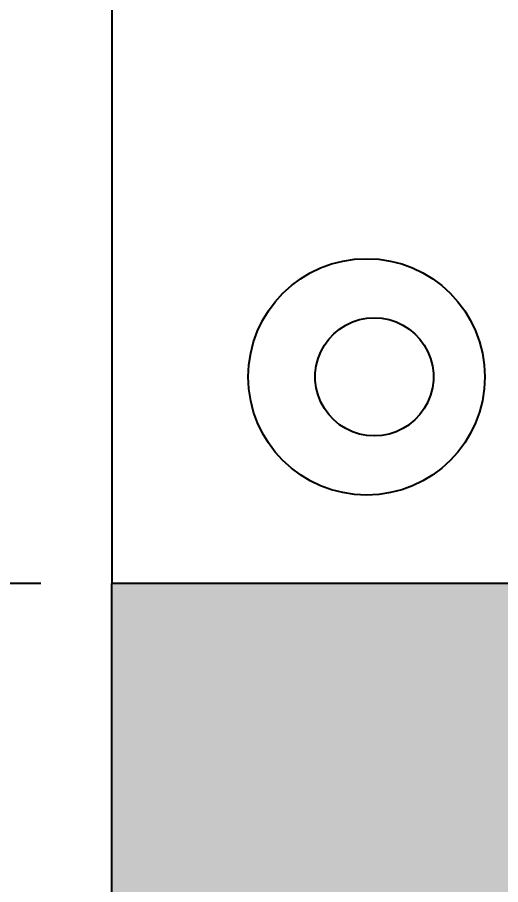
# Model space of a CAD drawing. Header units: millimetres. Extents: x 0 to 460473, y -68369 to 85219.
# Drawn here: x 222794 to 223203, y -30536 to -29802 of the extents above; entities that cross this region are included whole.
import ezdxf

# ---------------------------------------------------------------- set-up
doc = ezdxf.new("R2010")
doc.units = ezdxf.units.MM
doc.header["$LTSCALE"] = 50
doc.linetypes.add('HIDDEN2', pattern=[0.1875, 0.125, -0.0625])
for name, color, linetype in [('DIM', 7, 'Continuous'), ('ha', 8, 'Continuous'), ('hid', 8, 'HIDDEN2'), ('wall', 2, 'Continuous'), ('설비', 140, 'Continuous')]:
    doc.layers.add(name, color=color, linetype=linetype)
doc.styles.add('맑은 고딕', font='malgun.ttf')
doc.dimstyles.new('DH IN40', dxfattribs={"dimscale": 40, "dimtxt": 2.5, "dimasz": 1, "dimexe": 1.5, "dimexo": 1.5, "dimtad": 1, "dimdec": 7, "dimlunit": 6, "dimtxsty": '맑은 고딕', "dimblk": 'ARCHTICK', "dimcen": 2.5, "dimclrd": 256, "dimclre": 256, "dimclrt": 256, "dimadec": 0, "dimazin": 0, "dimtfac": 1, "dimtdec": 7, "dimtix": 1, "dimtmove": 0, "dimatfit": 3, "dimldrblk": 'ARCHTICK', "dimfxl": 1, "dimtfillclr": 1, "dimlwd": -1, "dimlwe": -1, "dimarcsym": 0})

# ---------------------------------------------------------------- blocks, each defined once
blk = doc.blocks.new('EWEDSF')
at = {"layer": 'ha', "transparency": 33554559}
h = blk.add_hatch(color=256, dxfattribs=at)
h.dxf.hatch_style = 1
h.paths.add_polyline_path([(221644, 39079.7), (221234, 39079.7), (221234, 28399.7), (221644, 28399.7), (221644, 28599.7), (221434, 28599.7), (221434, 29629.7), (222444, 29629.7), (222444, 29829.7), (221434, 29829.7), (221434, 34179.7), (222174, 34179.7), (222174, 34379.7), (221434, 34379.7), (221434, 36479.7), (222874, 36479.7), (222874, 34379.7), (222874, 34179.7), (224134, 34179.7), (224134, 34379.7), (223224, 34379.7), (223224, 37426.7), (223974, 37426.7), (223974, 37626.7), (222874, 37626.7), (222874, 36679.7), (222054, 36679.7), (222054, 37854.7), (221434, 37854.7), (221434, 38879.7), (221644, 38879.7)])
h.paths.add_polyline_path([(221434, 37754.7), (221954, 37754.7), (221954, 37454.7), (221954, 36679.7), (221434, 36679.7), (221434, 37454.7)], flags=16)
h.paths.add_polyline_path([(224484, 39079.2), (224244, 39079.2), (224244, 38879.7), (224484, 38879.7)])
h.paths.add_polyline_path([(226084, 37626.7), (225174, 37626.7), (225174, 37426.7), (226084, 37426.7)])
blk.add_line((222874, 38879.7), (222874, 37626.7))
at = {"layer": 'wall', "color": 2}
for p in [(226084, 37626.7), (222874, 36679.7)]:
    blk.add_line(p, (222874, 37626.7), dxfattribs=at)
at = {"layer": '설비', "ltscale": 10}
blk.add_circle((223089.37, 37801.56), 100, dxfattribs=at)
blk = doc.blocks.new('_ArchTick')
at = {"color": 0, "linetype": 'ByBlock', "const_width": 0.15}
blk.add_lwpolyline([(-0.5, -0.5), (0.5, 0.5)], dxfattribs=at)
blk = doc.blocks.new('*D486')
at = {"layer": 'Defpoints', "color": 0, "transparency": 16777216}
for p in [(222874, -30280.76), (222744.38, -31227.76), (222874, -31227.76)]:
    blk.add_point(p, dxfattribs=at)
at = {"layer": 'DIM', "transparency": 16777216}
for p, q in [((222814, -30280.76), (222684.38, -30280.76)), ((222744.38, -30280.76), (222744.38, -31227.76)), ((222814, -31227.76), (222684.38, -31227.76))]:
    blk.add_line(p, q, dxfattribs=at)
at = {"layer": 'DIM', "transparency": 16777216, "xscale": 40, "yscale": 40, "zscale": 40}
for p, rotation in [((222744.38, -30280.76), 90), ((222744.38, -31227.76), 270)]:
    blk.add_blockref('_ArchTick', p, dxfattribs=dict(at, rotation=rotation))
at = {"layer": 'DIM', "transparency": 16777216, "insert": (222667.72, -30754.26), "char_height": 100, "attachment_point": 5, "rotation": 90, "style": '맑은 고딕'}
blk.add_mtext('947', dxfattribs=at)

msp = doc.modelspace()

# ---------------------------------------------------------------- linework, layer by layer
at = {"layer": 'hid'}
for p, q in [((223077.50298835, -30059.41215098), (223083.47472163, -30057.47181721)), ((223083.47472163, -30057.47181721), (223089.64255431, -30056.29524021)), ((223089.64255431, -30056.29524021), (223095.90921599, -30055.90097527)), ((223095.90921599, -30055.90097527), (223102.17587766, -30056.29524021)), ((223102.17587766, -30056.29524021), (223108.34371034, -30057.47181721)), ((223108.34371034, -30057.47181721), (223114.31544362, -30059.41215098)), ((223061.68186069, -30069.4525439), (223066.51995337, -30065.45012555)), ((223066.51995337, -30065.45012555), (223071.82153228, -30062.08564127)), ((223071.82153228, -30062.08564127), (223077.50298835, -30059.41215098)), ((223114.31544362, -30059.41215098), (223119.99689969, -30062.08564127)), ((223119.99689969, -30062.08564127), (223125.2984786, -30065.45012555)), ((223125.2984786, -30065.45012555), (223130.13657128, -30069.4525439)), ((223057.38355385, -30074.02977578), (223061.68186069, -30069.4525439)), ((223130.13657128, -30069.4525439), (223134.43487812, -30074.02977578)), ((223050.66786336, -30084.61201069), (223053.69281971, -30079.10963552)), ((223053.69281971, -30079.10963552), (223057.38355385, -30074.02977578)), ((223134.43487812, -30074.02977578), (223138.12561226, -30079.10963552)), ((223138.12561226, -30079.10963552), (223141.15056861, -30084.61201069)), ((223048.35639017, -30090.45012555), (223050.66786336, -30084.61201069)), ((223141.15056861, -30084.61201069), (223143.4620418, -30090.45012555)), ((223046.79485345, -30096.53190954), (223048.35639017, -30090.45012555)), ((223143.4620418, -30090.45012555), (223145.02357852, -30096.53190954)), ((223046.00787956, -30102.76144929), (223046.79485345, -30096.53190954)), ((223145.02357852, -30096.53190954), (223145.81055241, -30102.76144929)), ((223046.00787956, -30109.04050125), (223046.00787956, -30102.76144929)), ((223046.79485345, -30115.270041), (223046.00787956, -30109.04050125)), ((223145.81055241, -30109.04050125), (223145.02357852, -30115.270041)), ((223145.81055241, -30102.76144929), (223145.81055241, -30109.04050125)), ((223048.35639017, -30121.35182499), (223046.79485345, -30115.270041)), ((223145.02357852, -30115.270041), (223143.4620418, -30121.35182499)), ((223050.66786336, -30127.18993985), (223048.35639017, -30121.35182499)), ((223143.4620418, -30121.35182499), (223141.15056861, -30127.18993985)), ((223053.69281971, -30132.69231502), (223050.66786336, -30127.18993985)), ((223141.15056861, -30127.18993985), (223138.12561226, -30132.69231502)), ((223057.38355385, -30137.77217476), (223053.69281971, -30132.69231502)), ((223061.68186069, -30142.34940664), (223057.38355385, -30137.77217476)), ((223134.43487812, -30137.77217476), (223130.13657128, -30142.34940664)), ((223138.12561226, -30132.69231502), (223134.43487812, -30137.77217476)), ((223066.51995337, -30146.35182499), (223061.68186069, -30142.34940664)), ((223071.82153228, -30149.71630927), (223066.51995337, -30146.35182499)), ((223125.2984786, -30146.35182499), (223119.99689969, -30149.71630927)), ((223130.13657128, -30142.34940664), (223125.2984786, -30146.35182499)), ((223077.50298835, -30152.38979957), (223071.82153228, -30149.71630927)), ((223083.47472163, -30154.33013333), (223077.50298835, -30152.38979957)), ((223114.31544362, -30152.38979957), (223108.34371034, -30154.33013333)), ((223119.99689969, -30149.71630927), (223114.31544362, -30152.38979957)), ((223089.64255431, -30155.50671034), (223083.47472163, -30154.33013333)), ((223095.90921599, -30155.90097527), (223089.64255431, -30155.50671034)), ((223102.17587766, -30155.50671034), (223095.90921599, -30155.90097527)), ((223108.34371034, -30154.33013333), (223102.17587766, -30155.50671034))]:
    msp.add_line(p, q, dxfattribs=at)

# ---------------------------------------------------------------- block references
at = {"layer": 'ha'}
msp.add_blockref('EWEDSF', (0, -67907.45838072), dxfattribs=at)

# ---------------------------------------------------------------- dimensions: what is measured, and where the dimension line sits
at = {"layer": 'DIM'}
dim = msp.add_linear_dim(base=(222744.3811364867, -31227.76328172), p1=(222873.9986844184, -30280.76328172), p2=(222873.9986844184, -31227.76328172), angle=90, dimstyle='DH IN40', dxfattribs=at)
dim.commit()
dim.dimension.update_dxf_attribs({"geometry": '*D486', "text_midpoint": (222667.7167343127, -30754.2632817201)})

doc.saveas('drawing.dxf')
